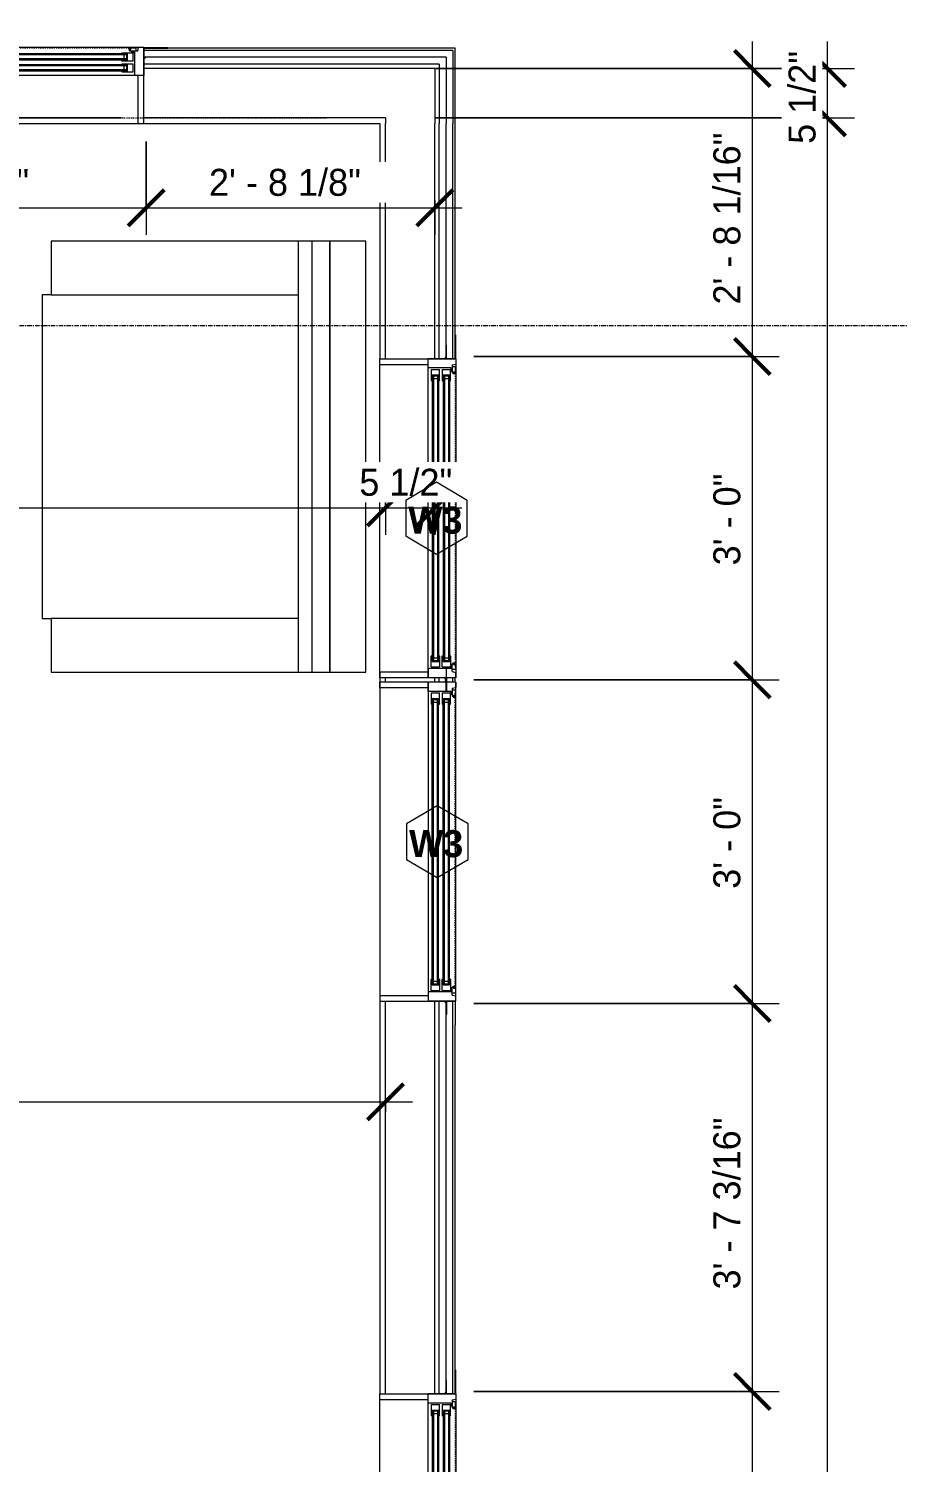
# Model space of a CAD drawing. Header units: inches. Extents: x -4058 to -1781, y 9814 to 12264.
# Drawn here: x -2115.9 to -2019.2, y 11960.7 to 12120.3 of the extents above; entities that cross this region are included whole.
import ezdxf

# ---------------------------------------------------------------- set-up
doc = ezdxf.new("R2010")
doc.units = ezdxf.units.IN
doc.header["$MEASUREMENT"] = 0
for name, pattern in [('Dash', [0.25, 0.125, -0.125]), ('Dash 3_32_', [0.1875, 0.09375, -0.09375]), ('Grid Line 1_2_', [0.875, 0.5, -0.125, 0.125, -0.125])]:
    doc.linetypes.add(name, pattern=pattern)
for name, color, linetype, lineweight in [('0-1', 7, 'Continuous', 5), ('0-2', 7, 'Continuous', 9), ('A-ANNO-DIMS', 211, 'Continuous', 9), ('A-ANNO-DIMS-32', 211, 'Continuous', 9), ('A-DETL-1', 90, 'Dash 3_32_', 9), ('A-DETL-GENF-HDLN-1', 7, 'Dash', 9), ('A-DETL-GENF-HDLN-2', 1, 'Continuous', 18), ('A-GLAZ', 151, 'Continuous', 18), ('A-GLAZ-1', 7, 'Continuous', 9), ('A-GLAZ-IDEN', 152, 'Continuous', 9), ('A-WALL-1', 7, 'Continuous', 9), ('I-FURN', 30, 'Continuous', 9), ('S-GRID-1', 1, 'Grid Line 1_2_', 9)]:
    doc.layers.add(name, color=color, linetype=linetype, lineweight=lineweight)
doc.styles.add('Century Gothic', font='ufonts.com_century-gothic.ttf', dxfattribs={"height": 3})
doc.styles.add('Century Gothic_B', font='GOTHICB.TTF', dxfattribs={"height": 3})
doc.dimstyles.new('MARKETING_DIMENSION', dxfattribs={"dimscale": 12, "dimtxt": 3.132505, "dimasz": 0.333333, "dimexe": 0.25, "dimexo": 0.166667, "dimgap": 0.041667, "dimtad": 1, "dimdec": 4, "dimrnd": 0.0625, "dimzin": 3, "dimdsep": 46, "dimlunit": 4, "dimtxsty": 'Century Gothic', "dimblk1": 'OBLIQUE', "dimblk2": 'OBLIQUE', "dimsah": 1, "dimcen": 0.09, "dimdle": 0.25, "dimazin": 0, "dimtfac": 1, "dimtdec": 4, "dimtix": 1, "dimtmove": 0, "dimatfit": 3, "dimfxl": 1, "dimtvp": 1, "dimtfill": 1, "dimfrac": 2, "dimtolj": 1, "dimtzin": 0, "dimarcsym": 2})
doc.dimstyles.new('THE_DIMENSION_STRING', dxfattribs={"dimscale": 12, "dimtxt": 3.132505, "dimasz": 0.333333, "dimexe": 0.25, "dimexo": 0.166667, "dimgap": 0.041667, "dimtad": 1, "dimdec": 4, "dimrnd": 0.0625, "dimzin": 3, "dimdsep": 46, "dimlunit": 4, "dimtxsty": 'Century Gothic', "dimblk1": 'OBLIQUE', "dimblk2": 'OBLIQUE', "dimsah": 1, "dimcen": 0.09, "dimdle": 0.25, "dimazin": 0, "dimtfac": 1, "dimtdec": 4, "dimtix": 1, "dimtmove": 0, "dimatfit": 3, "dimfxl": 1, "dimtvp": 1, "dimtfill": 1, "dimfrac": 2, "dimtolj": 1, "dimtzin": 0, "dimarcsym": 2})
doc.dimstyles.new('THE_DIMENSION_STRING_2', dxfattribs={"dimscale": 12, "dimtxt": 3.132505, "dimasz": 0.333333, "dimexe": 0.25, "dimexo": 0.166667, "dimgap": 0.041667, "dimtad": 1, "dimdec": 4, "dimrnd": 0.0625, "dimzin": 3, "dimdsep": 46, "dimlunit": 4, "dimtxsty": 'Century Gothic', "dimblk1": 'OBLIQUE', "dimblk2": 'OBLIQUE', "dimsah": 1, "dimcen": 0.09, "dimdle": 0.25, "dimazin": 0, "dimtfac": 1, "dimtdec": 4, "dimtix": 1, "dimtmove": 0, "dimatfit": 3, "dimfxl": 1, "dimtvp": 1, "dimtfill": 1, "dimfrac": 2, "dimtolj": 1, "dimtzin": 0, "dimarcsym": 2})
doc.dimstyles.new('THE_DIMENSION_STRING_3', dxfattribs={"dimscale": 12, "dimtxt": 3.132505, "dimasz": 0.333333, "dimexe": 0.25, "dimexo": 0.166667, "dimgap": 0.041667, "dimtad": 1, "dimdec": 4, "dimrnd": 0.0625, "dimzin": 3, "dimdsep": 46, "dimlunit": 4, "dimtxsty": 'Century Gothic', "dimblk1": 'OBLIQUE', "dimblk2": 'OBLIQUE', "dimsah": 1, "dimcen": 0.09, "dimdle": 0.25, "dimazin": 0, "dimtfac": 1, "dimtdec": 4, "dimtix": 1, "dimtmove": 0, "dimatfit": 3, "dimfxl": 1, "dimtvp": 1, "dimtfill": 1, "dimfrac": 2, "dimtolj": 1, "dimtzin": 0, "dimarcsym": 2})

# ---------------------------------------------------------------- blocks, each defined once
blk = doc.blocks.new('Window-Double_Hung-Marvin-Essential - ESDH3066 - 3rd floor-3357211-UNITS PLANS - 3RD FLOOR')
at = {"layer": 'A-DETL-GENF-HDLN-1'}
blk.add_line((16.1, 4.22), (-16.5, 4.22), dxfattribs=at)
at = {"layer": 'A-DETL-GENF-HDLN-2'}
for p, q in [((-19.25, 3.23), (-19.25, 3.19)), ((-17.75, 3.23), (-19.25, 3.23)), ((-17.75, 4.28), (-17.16, 4.28)), ((-17.75, 4.28), (-17.75, 1.19)), ((-17.08, 3.87), (-17.16, 4.28)), ((-17.08, 3.87), (-16.19, 3.87)), ((-16.85, 4.25), (-16.85, 3.87)), ((-16.3, 4.25), (-16.85, 4.25)), ((-16.38, 3.77), (-16.72, 3.77)), ((-16.72, 3.77), (-16.72, 1.19)), ((-15.34, 3.69), (-16.56, 3.69)), ((-16.56, 2.75), (-16.56, 3.69)), ((-16.38, 3.87), (-16.38, 3.77)), ((-16.3, 4.01), (-16.3, 4.25)), ((-16.18, 4.01), (-16.3, 4.01)), ((-16.19, 3.97), (-16.1, 3.97)), ((-16.19, 3.87), (-16.19, 3.97)), ((-16.18, 4.22), (-16.1, 4.22)), ((-16.18, 4.22), (-16.18, 4.01)), ((-16.1, 3.97), (-16.1, 4.22)), ((-15.94, 2.87), (-15.94, 3.59)), ((-15.94, 3.59), (-15.28, 3.59)), ((-15.84, 2.88), (-15.84, 3.57)), ((-15.54, 3.01), (-15.54, 3.45)), ((-15.34, 3.69), (-15.28, 3.63)), ((-15.28, 3.59), (-15.28, 3.63)), ((15.34, 3.69), (15.28, 3.63)), ((15.28, 3.59), (15.28, 3.63)), ((15.94, 3.59), (15.28, 3.59)), ((15.34, 3.69), (16.56, 3.69)), ((15.54, 3.01), (15.54, 3.45)), ((15.84, 2.88), (15.84, 3.57)), ((15.94, 2.87), (15.94, 3.59)), ((16.18, 4.22), (16.1, 4.22)), ((16.1, 3.97), (16.1, 4.22)), ((16.19, 3.97), (16.1, 3.97)), ((16.18, 4.22), (16.18, 4.01)), ((16.18, 4.01), (16.3, 4.01)), ((16.19, 3.87), (16.19, 3.97)), ((17.08, 3.87), (16.19, 3.87)), ((16.3, 4.01), (16.3, 4.25)), ((16.3, 4.25), (16.85, 4.25)), ((16.38, 3.87), (16.38, 3.77)), ((16.38, 3.77), (16.72, 3.77)), ((16.56, 2.75), (16.56, 3.69)), ((16.72, 3.77), (16.72, 1.19)), ((16.85, 4.25), (16.85, 3.87)), ((17.08, 3.87), (17.16, 4.28)), ((17.75, 4.28), (17.16, 4.28)), ((17.75, 4.28), (17.75, 1.19)), ((17.75, 3.23), (19.25, 3.23)), ((19.25, 3.23), (19.25, 3.19)), ((-19.25, 3.19), (-17.9, 3.19)), ((-17.9, 3.19), (-17.9, 3.08)), ((-17.9, 3.08), (-17.75, 3.08)), ((-16.56, 2.75), (-15.34, 2.75)), ((-15.34, 2.47), (-16.56, 2.47)), ((-16.56, 1.53), (-16.56, 2.47)), ((-15.28, 2.87), (-15.94, 2.87)), ((-15.94, 1.65), (-15.94, 2.37)), ((-15.94, 2.37), (-15.28, 2.37)), ((-15.28, 1.65), (-15.94, 1.65)), ((-15.84, 1.66), (-15.84, 2.35)), ((-15.54, 1.79), (-15.54, 2.23)), ((-15.34, 2.75), (-15.28, 2.81)), ((-15.34, 2.47), (-15.28, 2.41)), ((-15.28, 2.81), (-15.28, 2.87)), ((-15.28, 2.37), (-15.28, 2.41)), ((-15.28, 1.59), (-15.28, 1.65)), ((15.28, 2.81), (15.28, 2.87)), ((15.28, 2.87), (15.94, 2.87)), ((15.34, 2.75), (15.28, 2.81)), ((15.34, 2.47), (15.28, 2.41)), ((15.28, 2.37), (15.28, 2.41)), ((15.94, 2.37), (15.28, 2.37)), ((15.28, 1.59), (15.28, 1.65)), ((15.28, 1.65), (15.94, 1.65)), ((16.56, 2.75), (15.34, 2.75)), ((15.34, 2.47), (16.56, 2.47)), ((15.54, 1.79), (15.54, 2.23)), ((15.84, 1.66), (15.84, 2.35)), ((15.94, 1.65), (15.94, 2.37)), ((16.56, 1.53), (16.56, 2.47)), ((17.9, 3.08), (17.75, 3.08)), ((17.9, 3.19), (17.9, 3.08)), ((19.25, 3.19), (17.9, 3.19)), ((-16.72, 1.19), (-17.75, 1.19)), ((-17.13, 1.16), (-17.13, -4.19)), ((-16.56, 1.53), (-15.34, 1.53)), ((-15.34, 1.53), (-15.28, 1.59)), ((15.34, 1.53), (15.28, 1.59)), ((16.56, 1.53), (15.34, 1.53)), ((16.72, 1.19), (17.75, 1.19)), ((17.12, -4.19), (17.12, 1.16)), ((-17.13, -4.19), (-17.75, -4.19)), ((17.12, -4.19), (17.75, -4.19))]:
    blk.add_line(p, q, dxfattribs=at)
at = {"layer": 'A-GLAZ'}
for p, q in [((15.84, 3.57), (-15.84, 3.57)), ((15.84, 3.45), (-15.84, 3.45)), ((15.84, 3.01), (-15.84, 3.01)), ((15.84, 2.88), (-15.84, 2.88)), ((15.84, 2.35), (-15.84, 2.35)), ((15.84, 2.23), (-15.84, 2.23)), ((15.84, 1.79), (-15.84, 1.79)), ((15.84, 1.66), (-15.84, 1.66))]:
    blk.add_line(p, q, dxfattribs=at)
at = {"layer": 'A-GLAZ-1'}
for p, q in [((17.75, 4.28), (-17.75, 4.28)), ((-17.75, 4.28), (-17.75, 1.19)), ((17.75, 1.19), (17.75, 4.28)), ((20.4, 4.25), (17.75, 4.25)), ((17.75, 4.19), (20.4, 4.19)), ((20.4, 4.19), (20.4, 4.25)), ((-17.75, 1.19), (17.75, 1.19)), ((-17.75, 1.16), (-17.75, -4.19)), ((17.75, -4.19), (17.75, 1.16)), ((-17.75, -4.19), (17.75, -4.19))]:
    blk.add_line(p, q, dxfattribs=at)
blk = doc.blocks.new('Window-Double_Hung-Marvin-Essential - ESDH3066 - 3rd floor-3357212-UNITS PLANS - 3RD FLOOR')
at = {"layer": 'A-DETL-GENF-HDLN-1'}
blk.add_line((16.1, -4.22), (-16.5, -4.22), dxfattribs=at)
at = {"layer": 'A-DETL-GENF-HDLN-2'}
for p, q in [((-17.13, 4.19), (-17.75, 4.19)), ((-17.13, -1.16), (-17.13, 4.19)), ((17.12, 4.19), (17.75, 4.19)), ((17.12, 4.19), (17.12, -1.16)), ((-16.72, -1.19), (-17.75, -1.19)), ((-17.75, -4.28), (-17.75, -1.19)), ((-16.72, -3.77), (-16.72, -1.19)), ((-16.56, -1.53), (-15.34, -1.53)), ((-16.56, -1.53), (-16.56, -2.47)), ((-15.34, -1.53), (-15.28, -1.59)), ((-15.28, -1.59), (-15.28, -1.65)), ((15.34, -1.53), (15.28, -1.59)), ((15.28, -1.59), (15.28, -1.65)), ((16.56, -1.53), (15.34, -1.53)), ((16.56, -1.53), (16.56, -2.47)), ((16.72, -3.77), (16.72, -1.19)), ((16.72, -1.19), (17.75, -1.19)), ((17.75, -4.28), (17.75, -1.19)), ((-19.25, -3.23), (-19.25, -3.19)), ((-19.25, -3.19), (-17.9, -3.19)), ((-17.9, -3.19), (-17.9, -3.08)), ((-17.9, -3.08), (-17.75, -3.08)), ((-15.34, -2.47), (-16.56, -2.47)), ((-16.56, -2.75), (-15.34, -2.75)), ((-16.56, -2.75), (-16.56, -3.69)), ((-15.28, -1.65), (-15.94, -1.65)), ((-15.94, -1.65), (-15.94, -2.37)), ((-15.94, -2.37), (-15.28, -2.37)), ((-15.28, -2.87), (-15.94, -2.87)), ((-15.94, -2.87), (-15.94, -3.59)), ((-15.84, -1.66), (-15.84, -2.35)), ((-15.84, -2.88), (-15.84, -3.57)), ((-15.54, -1.79), (-15.54, -2.23)), ((-15.54, -3.01), (-15.54, -3.45)), ((-15.34, -2.47), (-15.28, -2.41)), ((-15.34, -2.75), (-15.28, -2.81)), ((-15.28, -2.37), (-15.28, -2.41)), ((-15.28, -2.81), (-15.28, -2.87)), ((15.28, -1.65), (15.94, -1.65)), ((15.28, -2.37), (15.28, -2.41)), ((15.94, -2.37), (15.28, -2.37)), ((15.34, -2.47), (15.28, -2.41)), ((15.34, -2.75), (15.28, -2.81)), ((15.28, -2.81), (15.28, -2.87)), ((15.28, -2.87), (15.94, -2.87)), ((15.34, -2.47), (16.56, -2.47)), ((16.56, -2.75), (15.34, -2.75)), ((15.54, -1.79), (15.54, -2.23)), ((15.54, -3.01), (15.54, -3.45)), ((15.84, -1.66), (15.84, -2.35)), ((15.84, -2.88), (15.84, -3.57)), ((15.94, -1.65), (15.94, -2.37)), ((15.94, -2.87), (15.94, -3.59)), ((16.56, -2.75), (16.56, -3.69)), ((17.9, -3.08), (17.75, -3.08)), ((17.9, -3.19), (17.9, -3.08)), ((19.25, -3.19), (17.9, -3.19)), ((19.25, -3.23), (19.25, -3.19)), ((-17.75, -3.23), (-19.25, -3.23)), ((-17.75, -4.28), (-17.16, -4.28)), ((-17.08, -3.87), (-17.16, -4.28)), ((-17.08, -3.87), (-16.19, -3.87)), ((-16.85, -4.25), (-16.85, -3.87)), ((-16.3, -4.25), (-16.85, -4.25)), ((-16.38, -3.77), (-16.72, -3.77)), ((-15.34, -3.69), (-16.56, -3.69)), ((-16.38, -3.87), (-16.38, -3.77)), ((-16.18, -4.01), (-16.3, -4.01)), ((-16.3, -4.01), (-16.3, -4.25)), ((-16.19, -3.87), (-16.19, -3.97)), ((-16.19, -3.97), (-16.1, -3.97)), ((-16.18, -4.22), (-16.18, -4.01)), ((-16.18, -4.22), (-16.1, -4.22)), ((-16.1, -3.97), (-16.1, -4.22)), ((-15.94, -3.59), (-15.28, -3.59)), ((-15.34, -3.69), (-15.28, -3.63)), ((-15.28, -3.59), (-15.28, -3.63)), ((15.28, -3.59), (15.28, -3.63)), ((15.94, -3.59), (15.28, -3.59)), ((15.34, -3.69), (15.28, -3.63)), ((15.34, -3.69), (16.56, -3.69)), ((16.19, -3.97), (16.1, -3.97)), ((16.1, -3.97), (16.1, -4.22)), ((16.18, -4.22), (16.1, -4.22)), ((16.18, -4.22), (16.18, -4.01)), ((16.18, -4.01), (16.3, -4.01)), ((17.08, -3.87), (16.19, -3.87)), ((16.19, -3.87), (16.19, -3.97)), ((16.3, -4.01), (16.3, -4.25)), ((16.3, -4.25), (16.85, -4.25)), ((16.38, -3.87), (16.38, -3.77)), ((16.38, -3.77), (16.72, -3.77)), ((16.85, -4.25), (16.85, -3.87)), ((17.08, -3.87), (17.16, -4.28)), ((17.75, -4.28), (17.16, -4.28)), ((17.75, -3.23), (19.25, -3.23))]:
    blk.add_line(p, q, dxfattribs=at)
at = {"layer": 'A-GLAZ'}
for p, q in [((15.84, -1.66), (-15.84, -1.66)), ((15.84, -1.79), (-15.84, -1.79)), ((15.84, -2.23), (-15.84, -2.23)), ((15.84, -2.35), (-15.84, -2.35)), ((15.84, -2.88), (-15.84, -2.88)), ((15.84, -3.01), (-15.84, -3.01)), ((15.84, -3.45), (-15.84, -3.45)), ((15.84, -3.57), (-15.84, -3.57))]:
    blk.add_line(p, q, dxfattribs=at)
at = {"layer": 'A-GLAZ-1'}
for p, q in [((-17.75, 4.19), (17.75, 4.19)), ((-17.75, -1.16), (-17.75, 4.19)), ((17.75, 4.19), (17.75, -1.16)), ((-17.75, -1.19), (17.75, -1.19)), ((-17.75, -4.28), (-17.75, -1.19)), ((17.75, -1.19), (17.75, -4.28)), ((17.75, -4.28), (-17.75, -4.28)), ((17.75, -4.19), (20.4, -4.19)), ((20.4, -4.25), (17.75, -4.25)), ((20.4, -4.19), (20.4, -4.25))]:
    blk.add_line(p, q, dxfattribs=at)
blk = doc.blocks.new('CTR - 1st Phase - Shell_rvt-1-UNITS PLANS - 3RD FLOOR')
at = {"layer": 'A-WALL-1'}
for p, q in [((-2068.67, 12117.84), (-2103.04, 12117.84)), ((-2069.42, 12117.09), (-2103.04, 12117.09)), ((-2068.42, 12118.09), (-2100.39, 12118.09)), ((-2069.42, 12117.09), (-2069.42, 12116.34)), ((-2068.67, 12117.84), (-2068.67, 12117.09)), ((-2068.67, 12117.09), (-2068.67, 12109.71)), ((-2068.42, 12117.84), (-2068.42, 12118.09)), ((-2068.42, 12109.71), (-2068.42, 12117.84)), ((-2070.17, 12116.34), (-2103.04, 12116.34)), ((-2070.67, 12115.84), (-2103.04, 12115.84)), ((-2070.67, 12115.84), (-2070.67, 12110.34)), ((-2070.17, 12116.34), (-2070.17, 12115.84)), ((-2070.17, 12115.84), (-2070.17, 12109.71)), ((-2069.42, 12116.34), (-2069.42, 12109.71)), ((-2103.04, 12115.09), (-2103.04, 12115.06)), ((-2076.17, 12110.34), (-2103.04, 12110.34)), ((-2103.04, 12109.71), (-2076.8, 12109.71)), ((-2076.8, 12109.71), (-2076.8, 12083.54)), ((-2076.17, 12110.34), (-2076.17, 12109.71)), ((-2076.17, 12083.54), (-2076.17, 12109.71)), ((-2070.67, 12110.34), (-2070.67, 12109.71)), ((-2070.67, 12083.54), (-2070.67, 12109.71)), ((-2070.17, 12083.54), (-2070.17, 12109.71)), ((-2069.42, 12083.54), (-2069.42, 12109.71)), ((-2068.67, 12083.54), (-2068.67, 12109.71)), ((-2068.42, 12086.19), (-2068.42, 12109.71)), ((-2071.45, 12083.54), (-2071.42, 12083.54)), ((-2076.8, 12048.04), (-2076.8, 12047.54)), ((-2076.17, 12047.54), (-2076.17, 12048.04)), ((-2071.42, 12048.04), (-2071.45, 12048.04)), ((-2071.45, 12047.54), (-2071.42, 12047.54)), ((-2070.67, 12047.54), (-2070.67, 12048.04)), ((-2070.17, 12047.54), (-2070.17, 12048.04)), ((-2069.42, 12047.54), (-2069.42, 12048.04)), ((-2068.67, 12047.54), (-2068.67, 12048.04)), ((-2068.42, 12047.54), (-2068.42, 12048.04)), ((-2076.8, 12012.04), (-2076.8, 11968.34)), ((-2076.17, 11968.34), (-2076.17, 12012.04)), ((-2071.42, 12012.04), (-2071.45, 12012.04)), ((-2070.67, 11968.34), (-2070.67, 12012.04)), ((-2070.17, 11968.34), (-2070.17, 12012.04)), ((-2069.42, 11968.34), (-2069.42, 12012.04)), ((-2068.67, 11968.34), (-2068.67, 12012.04)), ((-2068.42, 11970.99), (-2068.42, 12009.39)), ((-2071.45, 11968.34), (-2071.42, 11968.34))]:
    blk.add_line(p, q, dxfattribs=at)
at = {"layer": '0-2'}
blk.add_blockref('Window-Double_Hung-Marvin-Essential - ESDH3066 - 3rd floor-3357211-UNITS PLANS - 3RD FLOOR', (-2120.79, 12113.9), dxfattribs=at)
for name, p, rotation in [('Window-Double_Hung-Marvin-Essential - ESDH3066 - 3rd floor-3357212-UNITS PLANS - 3RD FLOOR', (-2072.61, 12065.79), 89.99999999999991), ('Window-Double_Hung-Marvin-Essential - ESDH3066 - 3rd floor-3357211-UNITS PLANS - 3RD FLOOR', (-2072.61, 12029.79), 269.9999999999999), ('Window-Double_Hung-Marvin-Essential - ESDH3066 - 3rd floor-3357212-UNITS PLANS - 3RD FLOOR', (-2072.61, 11950.59), 89.99999999999991)]:
    blk.add_blockref(name, p, dxfattribs=dict(at, rotation=rotation))
blk = doc.blocks.new('Couch-Both_Arms-Generic - 2-1352635-UNITS PLANS - 3RD FLOOR')
at = {"layer": 'I-FURN'}
for p, q in [((24, 17.5), (-24, 17.5)), ((-24, 17.5), (-24, 13.5)), ((24, 13.5), (24, 17.5)), ((-24, 13.5), (24, 13.5)), ((24, 13.5), (-24, 13.5)), ((-24, 13.5), (-24, 10)), ((24, 10), (24, 13.5)), ((-24, 11.5), (24, 11.5)), ((-24, 10), (-24, -17.5)), ((-24, 10), (24, 10)), ((-18, -17.5), (-18, 10)), ((18, 10), (18, -17.5)), ((24, -17.5), (24, 10)), ((-24, -17.5), (-18, -17.5)), ((-18, -17.5), (-18, -18.5)), ((18, -18.5), (18, -17.5)), ((18, -17.5), (24, -17.5)), ((-18, -18.5), (18, -18.5))]:
    blk.add_line(p, q, dxfattribs=at)
blk = doc.blocks.new('DIMBLOCK148-UNITS PLANS - 3RD FLOOR')
at = {"layer": 'A-ANNO-DIMS-32'}
for p, q in [((-2035.34, 12118.84), (-2035.34, 12083.79)), ((-2034.51, 12115.84), (-2038.34, 12115.84)), ((-2035.34, 12115.84), (-2034.51, 12115.84)), ((-2066.33, 12083.79), (-2032.34, 12083.79)), ((-2035.34, 12083.79), (-2066.33, 12083.79))]:
    blk.add_line(p, q, dxfattribs=at)
at = {"layer": 'A-ANNO-DIMS-32', "lineweight": 50}
for p, q in [((-2035.34, 12115.84), (-2037.34, 12117.84)), ((-2035.34, 12115.84), (-2033.34, 12113.84)), ((-2035.34, 12083.79), (-2037.34, 12085.79)), ((-2035.34, 12083.79), (-2033.34, 12081.79))]:
    blk.add_line(p, q, dxfattribs=at)
at = {"layer": 'A-ANNO-DIMS-32', "color": 0, "insert": (-2039.68, 12089.57), "char_height": 3, "width": 24.5827, "attachment_point": 1, "rotation": 90, "line_spacing_factor": 0.984502, "style": 'Century Gothic', "bg_fill": 3, "box_fill_scale": 1.25, "bg_fill_color": 256, "bg_fill_true_color": 13158600, "bg_fill_transparency": 0}
blk.add_mtext('2\' - 8 1/16"', dxfattribs=at)
blk = doc.blocks.new('_Oblique')
at = {"color": 0, "linetype": 'ByBlock', "lineweight": -2}
blk.add_line((-0.5, -0.5), (0.5, 0.5), dxfattribs=at)
blk = doc.blocks.new('DIMBLOCK149-UNITS PLANS - 3RD FLOOR')
at = {"layer": 'A-ANNO-DIMS-32', "lineweight": 50}
for p, q in [((-2035.34, 12083.79), (-2037.34, 12085.79)), ((-2035.34, 12083.79), (-2033.34, 12081.79)), ((-2035.34, 12047.79), (-2037.34, 12049.79)), ((-2035.34, 12047.79), (-2033.34, 12045.79))]:
    blk.add_line(p, q, dxfattribs=at)
at = {"layer": 'A-ANNO-DIMS-32'}
for p, q in [((-2066.33, 12083.79), (-2032.34, 12083.79)), ((-2035.34, 12083.79), (-2066.33, 12083.79)), ((-2035.34, 12083.79), (-2035.34, 12047.79)), ((-2066.33, 12047.79), (-2032.34, 12047.79)), ((-2035.34, 12047.79), (-2066.33, 12047.79))]:
    blk.add_line(p, q, dxfattribs=at)
at = {"layer": 'A-ANNO-DIMS-32', "color": 0, "insert": (-2039.68, 12060.54), "char_height": 3, "width": 12.5897, "attachment_point": 1, "rotation": 90, "line_spacing_factor": 0.984502, "style": 'Century Gothic', "bg_fill": 3, "box_fill_scale": 1.25, "bg_fill_color": 256, "bg_fill_true_color": 13158600, "bg_fill_transparency": 0}
blk.add_mtext('3\' - 0"', dxfattribs=at)
blk = doc.blocks.new('DIMBLOCK150-UNITS PLANS - 3RD FLOOR')
at = {"layer": 'A-ANNO-DIMS-32', "lineweight": 50}
for p, q in [((-2035.34, 12047.79), (-2037.34, 12049.79)), ((-2035.34, 12047.79), (-2033.34, 12045.79)), ((-2035.34, 12011.79), (-2037.34, 12013.79)), ((-2035.34, 12011.79), (-2033.34, 12009.79))]:
    blk.add_line(p, q, dxfattribs=at)
at = {"layer": 'A-ANNO-DIMS-32'}
for p, q in [((-2066.33, 12047.79), (-2032.34, 12047.79)), ((-2035.34, 12047.79), (-2066.33, 12047.79)), ((-2035.34, 12047.79), (-2035.34, 12011.79)), ((-2066.33, 12011.79), (-2032.34, 12011.79)), ((-2035.34, 12011.79), (-2066.33, 12011.79))]:
    blk.add_line(p, q, dxfattribs=at)
at = {"layer": 'A-ANNO-DIMS-32', "color": 0, "insert": (-2039.68, 12024.54), "char_height": 3, "width": 12.5897, "attachment_point": 1, "rotation": 90, "line_spacing_factor": 0.984502, "style": 'Century Gothic', "bg_fill": 3, "box_fill_scale": 1.25, "bg_fill_color": 256, "bg_fill_true_color": 13158600, "bg_fill_transparency": 0}
blk.add_mtext('3\' - 0"', dxfattribs=at)
blk = doc.blocks.new('DIMBLOCK151-UNITS PLANS - 3RD FLOOR')
at = {"layer": 'A-ANNO-DIMS-32', "lineweight": 50}
for p, q in [((-2035.34, 12011.79), (-2037.34, 12013.79)), ((-2035.34, 12011.79), (-2033.34, 12009.79)), ((-2035.34, 11968.59), (-2037.34, 11970.59)), ((-2035.34, 11968.59), (-2033.34, 11966.59))]:
    blk.add_line(p, q, dxfattribs=at)
at = {"layer": 'A-ANNO-DIMS-32'}
for p, q in [((-2066.33, 12011.79), (-2032.34, 12011.79)), ((-2035.34, 12011.79), (-2066.33, 12011.79)), ((-2035.34, 12011.79), (-2035.34, 11968.59)), ((-2066.33, 11968.59), (-2032.34, 11968.59)), ((-2035.34, 11968.59), (-2066.33, 11968.59))]:
    blk.add_line(p, q, dxfattribs=at)
at = {"layer": 'A-ANNO-DIMS-32', "color": 0, "insert": (-2039.68, 11979.95), "char_height": 3, "width": 24.5827, "attachment_point": 1, "rotation": 90, "line_spacing_factor": 0.984502, "style": 'Century Gothic', "bg_fill": 3, "box_fill_scale": 1.25, "bg_fill_color": 256, "bg_fill_true_color": 13158600, "bg_fill_transparency": 0}
blk.add_mtext('3\' - 7 3/16"', dxfattribs=at)
blk = doc.blocks.new('DIMBLOCK152-UNITS PLANS - 3RD FLOOR')
at = {"layer": 'A-ANNO-DIMS-32', "lineweight": 50}
for p, q in [((-2035.34, 11968.59), (-2037.34, 11970.59)), ((-2035.34, 11968.59), (-2033.34, 11966.59)), ((-2035.34, 11932.59), (-2037.34, 11934.59)), ((-2035.34, 11932.59), (-2033.34, 11930.59))]:
    blk.add_line(p, q, dxfattribs=at)
at = {"layer": 'A-ANNO-DIMS-32'}
for p, q in [((-2066.33, 11968.59), (-2032.34, 11968.59)), ((-2035.34, 11968.59), (-2066.33, 11968.59)), ((-2035.34, 11968.59), (-2035.34, 11932.59)), ((-2066.33, 11932.59), (-2032.34, 11932.59)), ((-2035.34, 11932.59), (-2066.33, 11932.59))]:
    blk.add_line(p, q, dxfattribs=at)
at = {"layer": 'A-ANNO-DIMS-32', "color": 0, "insert": (-2039.68, 11945.34), "char_height": 3, "width": 12.5897, "attachment_point": 1, "rotation": 90, "line_spacing_factor": 0.984502, "style": 'Century Gothic', "bg_fill": 3, "box_fill_scale": 1.25, "bg_fill_color": 256, "bg_fill_true_color": 13158600, "bg_fill_transparency": 0}
blk.add_mtext('3\' - 0"', dxfattribs=at)
blk = doc.blocks.new('DIMBLOCK209-UNITS PLANS - 3RD FLOOR')
at = {"layer": 'A-ANNO-DIMS-32'}
for p, q in [((-2138.79, 12107.71), (-2138.79, 12097.33)), ((-2138.79, 12100.33), (-2138.79, 12107.71)), ((-2102.79, 12107.71), (-2102.79, 12097.33)), ((-2102.79, 12100.33), (-2102.79, 12107.71)), ((-2138.79, 12100.33), (-2102.79, 12100.33))]:
    blk.add_line(p, q, dxfattribs=at)
at = {"layer": 'A-ANNO-DIMS-32', "lineweight": 50}
for p, q in [((-2138.79, 12100.33), (-2136.79, 12102.33)), ((-2102.79, 12100.33), (-2100.79, 12102.33)), ((-2138.79, 12100.33), (-2140.79, 12098.33)), ((-2102.79, 12100.33), (-2104.79, 12098.33))]:
    blk.add_line(p, q, dxfattribs=at)
at = {"layer": 'A-ANNO-DIMS-32', "color": 0, "insert": (-2126.03, 12104.67), "char_height": 3, "width": 12.5897, "attachment_point": 1, "line_spacing_factor": 0.984502, "style": 'Century Gothic', "bg_fill": 3, "box_fill_scale": 1.25, "bg_fill_color": 256, "bg_fill_true_color": 13158600, "bg_fill_transparency": 0}
blk.add_mtext('3\' - 0"', dxfattribs=at)
blk = doc.blocks.new('DIMBLOCK210-UNITS PLANS - 3RD FLOOR')
at = {"layer": 'A-ANNO-DIMS-32'}
for p, q in [((-2102.79, 12107.71), (-2102.79, 12097.33)), ((-2102.79, 12100.33), (-2102.79, 12107.71)), ((-2070.67, 12101.16), (-2070.67, 12097.33)), ((-2070.67, 12100.33), (-2070.67, 12101.16)), ((-2102.79, 12100.33), (-2067.67, 12100.33))]:
    blk.add_line(p, q, dxfattribs=at)
at = {"layer": 'A-ANNO-DIMS-32', "lineweight": 50}
for p, q in [((-2102.79, 12100.33), (-2100.79, 12102.33)), ((-2070.67, 12100.33), (-2068.67, 12102.33)), ((-2102.79, 12100.33), (-2104.79, 12098.33)), ((-2070.67, 12100.33), (-2072.67, 12098.33))]:
    blk.add_line(p, q, dxfattribs=at)
at = {"layer": 'A-ANNO-DIMS-32', "color": 0, "insert": (-2095.8, 12104.67), "char_height": 3, "width": 21.7784, "attachment_point": 1, "line_spacing_factor": 0.984502, "style": 'Century Gothic', "bg_fill": 3, "box_fill_scale": 1.25, "bg_fill_color": 256, "bg_fill_true_color": 13158600, "bg_fill_transparency": 0}
blk.add_mtext('2\' - 8 1/8"', dxfattribs=at)
blk = doc.blocks.new('DIMBLOCK529-UNITS PLANS - 3RD FLOOR')
at = {"layer": 'A-ANNO-DIMS-32', "lineweight": 50}
for p, q in [((-2026.97, 12110.34), (-2028.97, 12112.34)), ((-2026.97, 12110.34), (-2024.97, 12108.34)), ((-2026.97, 11685.74), (-2028.97, 11687.74)), ((-2026.97, 11685.74), (-2024.97, 11683.74))]:
    blk.add_line(p, q, dxfattribs=at)
at = {"layer": 'A-ANNO-DIMS-32'}
for p, q in [((-2070.61, 12110.34), (-2023.97, 12110.34)), ((-2026.97, 12110.34), (-2070.61, 12110.34)), ((-2026.97, 11685.74), (-2026.97, 12110.34)), ((-2074.17, 11685.74), (-2023.97, 11685.74)), ((-2026.97, 11685.74), (-2074.17, 11685.74))]:
    blk.add_line(p, q, dxfattribs=at)
at = {"layer": 'A-ANNO-DIMS-32', "color": 0, "insert": (-2031.31, 11887.8), "char_height": 3, "width": 24.5827, "attachment_point": 1, "rotation": 90, "line_spacing_factor": 0.984502, "style": 'Century Gothic', "bg_fill": 3, "box_fill_scale": 1.25, "bg_fill_color": 256, "bg_fill_true_color": 13158600, "bg_fill_transparency": 0}
blk.add_mtext('35\' - 4 5/8"', dxfattribs=at)
blk = doc.blocks.new('DIMBLOCK530-UNITS PLANS - 3RD FLOOR')
at = {"layer": 'A-ANNO-DIMS-32'}
for p, q in [((-2026.97, 12110.34), (-2026.97, 12118.84)), ((-2070.61, 12115.84), (-2023.97, 12115.84)), ((-2026.97, 12115.84), (-2070.61, 12115.84)), ((-2070.61, 12110.34), (-2023.97, 12110.34)), ((-2026.97, 12110.34), (-2070.61, 12110.34))]:
    blk.add_line(p, q, dxfattribs=at)
at = {"layer": 'A-ANNO-DIMS-32', "lineweight": 50}
for p, q in [((-2026.97, 12115.84), (-2028.97, 12117.84)), ((-2026.97, 12115.84), (-2024.97, 12113.84)), ((-2026.97, 12110.34), (-2028.97, 12112.34)), ((-2026.97, 12110.34), (-2024.97, 12108.34))]:
    blk.add_line(p, q, dxfattribs=at)
at = {"layer": 'A-ANNO-DIMS-32', "color": 0, "insert": (-2031.31, 12107.45), "char_height": 3, "width": 13.5444, "attachment_point": 1, "rotation": 90, "line_spacing_factor": 0.984502, "style": 'Century Gothic', "bg_fill": 3, "box_fill_scale": 1.25, "bg_fill_color": 256, "bg_fill_true_color": 13158600, "bg_fill_transparency": 0}
blk.add_mtext('5 1/2"', dxfattribs=at)
blk = doc.blocks.new('DIMBLOCK566-UNITS PLANS - 3RD FLOOR')
at = {"layer": 'A-ANNO-DIMS-32'}
for p, q in [((-2514.29, 12083.5), (-2514.29, 12063.94)), ((-2514.29, 12066.94), (-2514.29, 12083.5)), ((-2076.17, 12067.77), (-2076.17, 12063.94)), ((-2076.17, 12066.94), (-2076.17, 12067.77)), ((-2514.29, 12066.94), (-2076.17, 12066.94))]:
    blk.add_line(p, q, dxfattribs=at)
at = {"layer": 'A-ANNO-DIMS-32', "lineweight": 50}
for p, q in [((-2514.29, 12066.94), (-2512.29, 12068.94)), ((-2076.17, 12066.94), (-2074.17, 12068.94)), ((-2514.29, 12066.94), (-2516.29, 12064.94)), ((-2076.17, 12066.94), (-2078.17, 12064.94))]:
    blk.add_line(p, q, dxfattribs=at)
at = {"layer": 'A-ANNO-DIMS-32', "color": 0, "insert": (-2305.47, 12071.29), "char_height": 3, "width": 24.5827, "attachment_point": 1, "line_spacing_factor": 0.984502, "style": 'Century Gothic', "bg_fill": 3, "box_fill_scale": 1.25, "bg_fill_color": 256, "bg_fill_true_color": 13158600, "bg_fill_transparency": 0}
blk.add_mtext('36\' - 6 1/8"', dxfattribs=at)
blk = doc.blocks.new('DIMBLOCK567-UNITS PLANS - 3RD FLOOR')
at = {"layer": 'A-ANNO-DIMS-32', "lineweight": 50}
for p, q in [((-2076.17, 12066.94), (-2074.17, 12068.94)), ((-2070.67, 12066.94), (-2068.67, 12068.94)), ((-2076.17, 12066.94), (-2078.17, 12064.94)), ((-2070.67, 12066.94), (-2072.67, 12064.94))]:
    blk.add_line(p, q, dxfattribs=at)
at = {"layer": 'A-ANNO-DIMS-32'}
for p, q in [((-2076.17, 12067.77), (-2076.17, 12063.94)), ((-2076.17, 12066.94), (-2076.17, 12067.77)), ((-2070.67, 12067.77), (-2070.67, 12063.94)), ((-2070.67, 12066.94), (-2070.67, 12067.77)), ((-2076.17, 12066.94), (-2067.67, 12066.94))]:
    blk.add_line(p, q, dxfattribs=at)
at = {"layer": 'A-ANNO-DIMS-32', "color": 0, "insert": (-2079.07, 12071.29), "char_height": 3, "width": 13.5444, "attachment_point": 1, "line_spacing_factor": 0.984502, "style": 'Century Gothic', "bg_fill": 3, "box_fill_scale": 1.25, "bg_fill_color": 256, "bg_fill_true_color": 13158600, "bg_fill_transparency": 0}
blk.add_mtext('5 1/2"', dxfattribs=at)
blk = doc.blocks.new('Window Tag - ONE-4156801-UNITS PLANS - 3RD FLOOR')
at = {"layer": 'A-GLAZ-IDEN'}
for p, q in [((0, 0.125), (-0.1071, 0.0619)), ((0.107, 0.062), (0, 0.125)), ((-0.1071, 0.0619), (-0.1071, -0.0619)), ((0.107, -0.0624), (0.107, 0.062)), ((-0.1071, -0.0619), (0, -0.125)), ((0, -0.125), (0.107, -0.0624))]:
    blk.add_line(p, q, dxfattribs=at)
blk = doc.blocks.new('DIMBLOCK838-UNITS PLANS - 3RD FLOOR')
at = {"layer": 'A-ANNO-DIMS-32'}
for p, q in [((-2076.17, 11999.72), (-2076.17, 12003.83)), ((-2295.62, 12001.66), (-2295.62, 11997.83)), ((-2295.62, 12000.83), (-2295.62, 12001.66)), ((-2295.62, 12000.83), (-2073.17, 12000.83)), ((-2076.17, 12000.83), (-2076.17, 11999.72))]:
    blk.add_line(p, q, dxfattribs=at)
at = {"layer": 'A-ANNO-DIMS-32', "lineweight": 50}
for p, q in [((-2295.62, 12000.83), (-2293.62, 12002.83)), ((-2076.17, 12000.83), (-2074.17, 12002.83)), ((-2295.62, 12000.83), (-2297.62, 11998.83)), ((-2076.17, 12000.83), (-2078.17, 11998.83))]:
    blk.add_line(p, q, dxfattribs=at)
at = {"layer": 'A-ANNO-DIMS-32', "color": 0, "insert": (-2197.31, 12005.18), "char_height": 3, "width": 27.387, "attachment_point": 1, "line_spacing_factor": 0.984502, "style": 'Century Gothic', "bg_fill": 3, "box_fill_scale": 1.25, "bg_fill_color": 256, "bg_fill_true_color": 13158600, "bg_fill_transparency": 0}
blk.add_mtext('18\' - 3 7/16"', dxfattribs=at)
blk = doc.blocks.new('DIMBLOCK983-UNITS PLANS - 3RD FLOOR')
at = {"layer": 'A-ANNO-DIMS-32', "lineweight": 50}
for p, q in [((-2127.64, 12110.34), (-2129.64, 12112.34)), ((-2127.64, 12110.34), (-2125.64, 12108.34)), ((-2127.64, 11855.99), (-2129.64, 11857.99)), ((-2127.64, 11855.99), (-2125.64, 11853.99))]:
    blk.add_line(p, q, dxfattribs=at)
at = {"layer": 'A-ANNO-DIMS-32'}
for p, q in [((-2127.64, 11852.99), (-2127.64, 12113.34)), ((-2105.52, 12110.34), (-2130.64, 12110.34)), ((-2127.64, 12110.34), (-2105.52, 12110.34)), ((-2130.72, 11855.99), (-2124.64, 11855.99)), ((-2127.64, 11855.99), (-2130.72, 11855.99))]:
    blk.add_line(p, q, dxfattribs=at)
at = {"layer": 'A-ANNO-DIMS-32', "color": 0, "insert": (-2131.99, 11972.92), "char_height": 3, "width": 24.5827, "attachment_point": 1, "rotation": 90, "line_spacing_factor": 0.984502, "style": 'Century Gothic', "bg_fill": 3, "box_fill_scale": 1.25, "bg_fill_color": 256, "bg_fill_true_color": 13158600, "bg_fill_transparency": 0}
blk.add_mtext('21\' - 2 3/8"', dxfattribs=at)

msp = doc.modelspace()

# ---------------------------------------------------------------- linework, layer by layer
at = {"layer": 'A-DETL-1'}
for p, q in [((-2510.66335, 12110.3394), (-2082.66335, 12110.3394)), ((-2076.17374, 12004.81048), (-2076.17374, 12010.81048))]:
    msp.add_line(p, q, dxfattribs=at)

# ---------------------------------------------------------------- block references
at = {"layer": '0-1'}
msp.add_blockref('CTR - 1st Phase - Shell_rvt-1-UNITS PLANS - 3RD FLOOR', (0, 0), dxfattribs=at)
at = {"layer": 'I-FURN', "rotation": 270.0000000000036}
msp.add_blockref('Couch-Both_Arms-Generic - 2-1352635-UNITS PLANS - 3RD FLOOR', (-2095.86049, 12072.6394), dxfattribs=at)

# ---------------------------------------------------------------- next in the draw order: dimensions: what is measured, and where the dimension line sits
at = {"layer": 'A-ANNO-DIMS'}
dim = msp.add_linear_dim(base=(-2035.33561, 12083.79096), p1=(-2032.50718, 12115.8394), p2=(-2068.32945, 12083.79096), angle=90, dimstyle='THE_DIMENSION_STRING', override={"dimpost": '<>', "dimfxl": 48.065967}, dxfattribs=at)
dim.commit()
dim.dimension.update_dxf_attribs({"geometry": 'DIMBLOCK148-UNITS PLANS - 3RD FLOOR', "text_midpoint": (-2037.57728, 12099.81518)})
dim = msp.add_linear_dim(base=(-2102.78624, 12100.32681), p1=(-2138.78624, 12109.7144), p2=(-2102.78624, 12109.7144), dimstyle='THE_DIMENSION_STRING', override={"dimpost": '<>', "dimfxl": 36}, dxfattribs=at)
dim.commit()
dim.dimension.update_dxf_attribs({"geometry": 'DIMBLOCK209-UNITS PLANS - 3RD FLOOR', "text_midpoint": (-2120.78624, 12102.40227)})

# ---------------------------------------------------------------- next in the draw order: dimensions: what is measured, and where the dimension line sits
dim = msp.add_linear_dim(base=(-2070.67374, 12100.32681), p1=(-2102.78624, 12109.7144), p2=(-2070.67374, 12103.15524), dimstyle='THE_DIMENSION_STRING', override={"dimpost": '<>', "dimfxl": 32.775527}, dxfattribs=at)
dim.commit()
dim.dimension.update_dxf_attribs({"geometry": 'DIMBLOCK210-UNITS PLANS - 3RD FLOOR', "text_midpoint": (-2086.72999, 12102.56849)})
dim = msp.add_linear_dim(base=(-2035.33561, 12047.78783), p1=(-2068.32945, 12083.79096), p2=(-2068.32945, 12047.78783), angle=90, dimstyle='THE_DIMENSION_STRING', override={"dimpost": '<>', "dimfxl": 36.003125}, dxfattribs=at)
dim.commit()
dim.dimension.update_dxf_attribs({"geometry": 'DIMBLOCK149-UNITS PLANS - 3RD FLOOR', "text_midpoint": (-2037.41107, 12065.7894)})

# ---------------------------------------------------------------- next in the draw order: dimensions: what is measured, and where the dimension line sits
dim = msp.add_linear_dim(base=(-2035.33561, 12011.78783), p1=(-2068.32945, 12047.78783), p2=(-2068.32945, 12011.78783), angle=90, dimstyle='THE_DIMENSION_STRING', override={"dimpost": '<>', "dimfxl": 36}, dxfattribs=at)
dim.commit()
dim.dimension.update_dxf_attribs({"geometry": 'DIMBLOCK150-UNITS PLANS - 3RD FLOOR', "text_midpoint": (-2037.41107, 12029.78783)})

# ---------------------------------------------------------------- next in the draw order: dimensions: what is measured, and where the dimension line sits
dim = msp.add_linear_dim(base=(-2035.33561, 11968.59096), p1=(-2068.32945, 12011.78783), p2=(-2068.32945, 11968.59096), angle=90, dimstyle='THE_DIMENSION_STRING', override={"dimpost": '<>', "dimfxl": 43.196875}, dxfattribs=at)
dim.commit()
dim.dimension.update_dxf_attribs({"geometry": 'DIMBLOCK151-UNITS PLANS - 3RD FLOOR', "text_midpoint": (-2037.57728, 11990.1894)})

# ---------------------------------------------------------------- next in the draw order: dimensions: what is measured, and where the dimension line sits
dim = msp.add_linear_dim(base=(-2035.33561, 11932.58783), p1=(-2068.32945, 11968.59096), p2=(-2068.32945, 11932.58783), angle=90, dimstyle='THE_DIMENSION_STRING', override={"dimpost": '<>', "dimfxl": 36.003125}, dxfattribs=at)
dim.commit()
dim.dimension.update_dxf_attribs({"geometry": 'DIMBLOCK152-UNITS PLANS - 3RD FLOOR', "text_midpoint": (-2037.41107, 11950.5894)})

# ---------------------------------------------------------------- next in the draw order: dimensions: what is measured, and where the dimension line sits
dim = msp.add_linear_dim(base=(-2026.96819, 12110.3394), p1=(-2076.17374, 11685.7394), p2=(-2072.61124, 12110.3394), angle=90, dimstyle='THE_DIMENSION_STRING_2', override={"dimpost": '<>', "dimfxl": 424.614945}, dxfattribs=at)
dim.commit()
dim.dimension.update_dxf_attribs({"geometry": 'DIMBLOCK529-UNITS PLANS - 3RD FLOOR', "text_midpoint": (-2029.20986, 11898.0394)})

# ---------------------------------------------------------------- next in the draw order: block references
at = {"layer": 'A-GLAZ-IDEN', "xscale": 31.99999999999999, "yscale": 31.99999999999999, "zscale": 31.99999999999999}
msp.add_blockref('Window Tag - ONE-4156801-UNITS PLANS - 3RD FLOOR', (-2070.39073, 12029.78783), dxfattribs=at)

# ---------------------------------------------------------------- next in the draw order: texts
at = {"layer": 'A-GLAZ-IDEN', "insert": (-2073.52747, 12031.07158), "char_height": 3, "width": 7.575, "attachment_point": 1, "style": 'Century Gothic_B'}
msp.add_mtext('W3', dxfattribs=at)

# ---------------------------------------------------------------- next in the draw order: dimensions: what is measured, and where the dimension line sits
at = {"layer": 'A-ANNO-DIMS'}
dim = msp.add_linear_dim(base=(-2026.96819, 12115.8394), p1=(-2072.61124, 12110.3394), p2=(-2072.61124, 12115.8394), angle=90, dimstyle='THE_DIMENSION_STRING_2', override={"dimpost": '<>', "dimfxl": 5.5}, dxfattribs=at)
dim.commit()
dim.dimension.update_dxf_attribs({"geometry": 'DIMBLOCK530-UNITS PLANS - 3RD FLOOR', "text_midpoint": (-2029.20986, 12113.0894)})
for base, p1, p2, dimstyle, override, picture, middle in [((-2076.17374, 12066.94179), (-2514.28624, 12085.5019), (-2076.17374, 12069.77021), 'THE_DIMENSION_STRING_3', {"dimpost": '<>', "dimfxl": 438.394855}, 'DIMBLOCK566-UNITS PLANS - 3RD FLOOR', (-2295.22999, 12069.18346)), ((-2076.17374, 12000.83272), (-2295.62374, 12003.66115), (-2076.17374, 12001.72222), 'MARKETING_DIMENSION', {"dimpost": '<>', "dimfxl": 219.458565}, 'DIMBLOCK838-UNITS PLANS - 3RD FLOOR', (-2185.89874, 12003.07439))]:
    dim = msp.add_linear_dim(base=base, p1=p1, p2=p2, dimstyle=dimstyle, override=override, dxfattribs=at)
    dim.commit()
    dim.dimension.update_dxf_attribs({"geometry": picture, "text_midpoint": middle})

# ---------------------------------------------------------------- next in the draw order: dimensions: what is measured, and where the dimension line sits
dim = msp.add_linear_dim(base=(-2127.64083, 12110.3394), p1=(-2132.72374, 11855.9894), p2=(-2107.52162, 12110.3394), angle=90, dimstyle='MARKETING_DIMENSION', override={"dimpost": '<>', "dimfxl": 255.595519}, dxfattribs=at)
dim.commit()
dim.dimension.update_dxf_attribs({"geometry": 'DIMBLOCK983-UNITS PLANS - 3RD FLOOR', "text_midpoint": (-2129.8825, 11983.1644)})
dim = msp.add_linear_dim(base=(-2070.67374, 12066.94179), p1=(-2076.17374, 12069.77021), p2=(-2070.67374, 12069.77021), dimstyle='THE_DIMENSION_STRING_3', override={"dimpost": '<>', "dimfxl": 5.5}, dxfattribs=at)
dim.commit()
dim.dimension.update_dxf_attribs({"geometry": 'DIMBLOCK567-UNITS PLANS - 3RD FLOOR', "text_midpoint": (-2073.42374, 12069.18346)})

# ---------------------------------------------------------------- next in the draw order: linework, layer by layer
at = {"layer": 'S-GRID-1'}
msp.add_line((-1781.27288, 12087.1894), (-4041.7795, 12087.1894), dxfattribs=at)

# ---------------------------------------------------------------- next in the draw order: block references
at = {"layer": 'A-GLAZ-IDEN', "xscale": 31.99999999999999, "yscale": 31.99999999999999, "zscale": 31.99999999999999}
msp.add_blockref('Window Tag - ONE-4156801-UNITS PLANS - 3RD FLOOR', (-2070.48501, 12065.79096), dxfattribs=at)

# ---------------------------------------------------------------- next in the draw order: texts
at = {"layer": 'A-GLAZ-IDEN', "insert": (-2073.62175, 12067.07471), "char_height": 3, "width": 7.575, "attachment_point": 1, "style": 'Century Gothic_B'}
msp.add_mtext('W3', dxfattribs=at)

doc.saveas('drawing.dxf')
